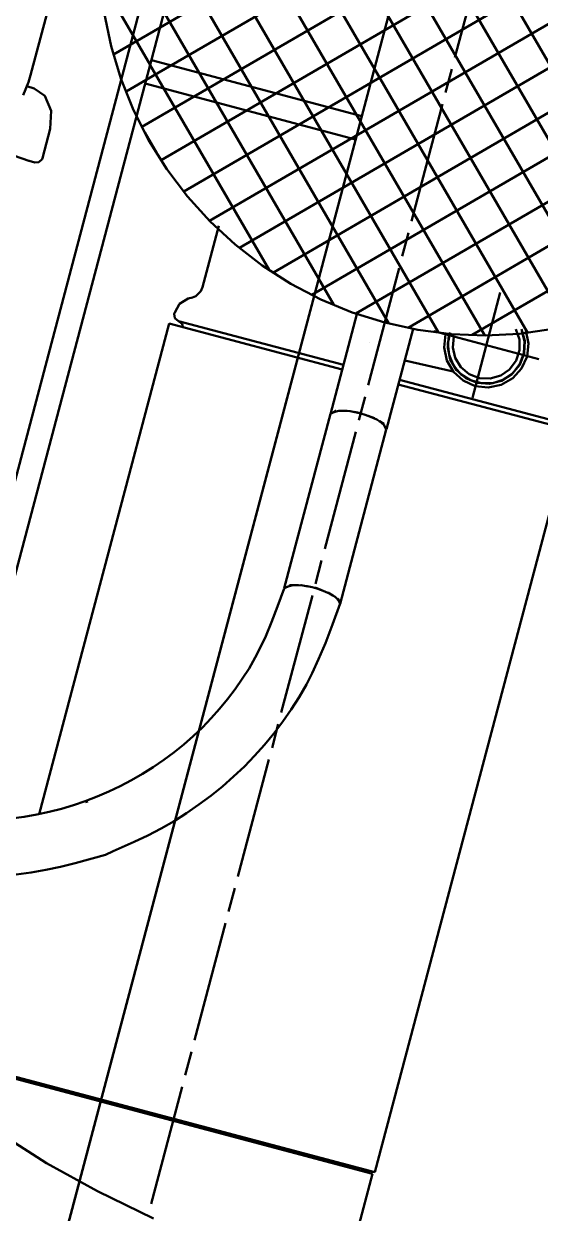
# Model space of a CAD drawing. Header units: centimetres. Extents: x 139057 to 200038, y 34824 to 80516.
# Drawn here: x 170365.34 to 170386.69, y 61351.31 to 61400.44 of the extents above; entities that cross this region are included whole.
import ezdxf

# ---------------------------------------------------------------- set-up
doc = ezdxf.new("R2010")
doc.units = ezdxf.units.CM
doc.header["$LTSCALE"] = 100
doc.layers.get('0').update_dxf_attribs({"lineweight": 0})
doc.layers.add('440_ALTRI_ELEMENTI_001-AM_0', color=31, linetype='Continuous', lineweight=50)

# ---------------------------------------------------------------- blocks, each defined once
blk = doc.blocks.new('A$C12667F03')
h = blk.add_hatch()
h.set_pattern_fill('ANSI37', color=256, scale=0.5, angle=75.1483, style=0)
h.set_pattern_definition([(120.14828, (-183.2814, -1490.8432), (-1.3727565, -0.7973053), []), (210.14828, (-183.2814, -1490.8432), (0.7973053, -1.3727565), [])])
h.paths.add_polyline_path([(-225.795, -1070.785), (-217.096, -1073.092), (-212.636, -1056.273), (-221.335, -1053.966)])
h.paths.add_polyline_path([(-226.051, -1071.751), (-226.408, -1073.098), (-225.897, -1074.101), (-225.152, -1075.292), (-224.304, -1076.411), (-223.361, -1077.452), (-222.33, -1078.405), (-221.218, -1079.264), (-220.035, -1080.02), (-219.067, -1080.525), (-217.352, -1074.058)])
h.paths.add_polyline_path([(-217.352, -1074.058), (-217.096, -1073.092), (-225.795, -1070.785), (-226.051, -1071.751)])
h.paths.add_polyline_path([(-221.335, -1053.966), (-221.908, -1053.814), (-221.94, -1053.837), (-222.453, -1054.282), (-227.042, -1071.587), (-226.534, -1072.85), (-226.408, -1073.098)])
h.paths.add_polyline_path([(-222.453, -1054.282), (-223.001, -1054.757), (-223.977, -1055.767), (-224.86, -1056.86), (-225.643, -1058.026), (-226.319, -1059.257), (-226.884, -1060.542), (-227.333, -1061.873), (-227.663, -1063.238), (-227.871, -1064.627), (-227.955, -1066.029), (-227.916, -1067.433), (-227.752, -1068.828), (-227.465, -1070.203), (-227.058, -1071.547), (-227.042, -1071.587)])
h.paths.add_polyline_path([(-219.595, -1052.296), (-220.802, -1053.015), (-221.149, -1053.266), (-221.335, -1053.966), (-215.777, -1055.44), (-215.162, -1053.12, -0.414214), (-215.943, -1051.775), (-217.482, -1051.367), (-218.33, -1051.687)])
h.paths.add_polyline_path([(-212.636, -1056.273), (-211.739, -1052.89), (-213.817, -1052.339, -0.414214), (-215.162, -1053.12), (-215.777, -1055.44)])
h.paths.add_polyline_path([(-215.943, -1051.775, 0.414214), (-215.162, -1053.12), (-214.88, -1052.057)], flags=16)
h.paths.add_polyline_path([(-213.817, -1052.339), (-214.88, -1052.057), (-215.162, -1053.12, 0.414214)], flags=16)
h.paths.add_polyline_path([(-213.817, -1052.339, 0.414214), (-214.598, -1050.993), (-214.88, -1052.057)], flags=16)
h.paths.add_polyline_path([(-214.598, -1050.993, 0.414214), (-215.943, -1051.775), (-214.88, -1052.057)])
h.paths.add_polyline_path([(-211.091, -1050.449), (-211.48, -1050.417), (-212.884, -1050.426), (-214.282, -1050.559), (-214.493, -1050.598), (-214.598, -1050.993, -0.414214), (-213.817, -1052.339), (-211.739, -1052.89)])
h.paths.add_polyline_path([(-215.079, -1065.486), (-213.762, -1065.835), (-213.739, -1065.718), (-213.526, -1065.292), (-213.205, -1064.939), (-212.802, -1064.685), (-212.345, -1064.551), (-211.869, -1064.544), (-211.407, -1064.666), (-210.997, -1064.908), (-210.667, -1065.252), (-210.442, -1065.672), (-210.338, -1066.137), (-210.364, -1066.613), (-210.517, -1067.064), (-210.787, -1067.457), (-211.152, -1067.763), (-211.586, -1067.959), (-212.058, -1068.03), (-212.531, -1067.972), (-212.97, -1067.788), (-213.345, -1067.493), (-213.625, -1067.107), (-213.791, -1066.66), (-213.83, -1066.186), (-213.762, -1065.835), (-215.079, -1065.486), (-219.067, -1080.525), (-218.789, -1080.669), (-217.492, -1081.206), (-216.151, -1081.625), (-214.779, -1081.925), (-213.386, -1082.102), (-211.983, -1082.156), (-210.58, -1082.084), (-209.189, -1081.89), (-207.821, -1081.573), (-206.486, -1081.136), (-205.195, -1080.584), (-203.958, -1079.919), (-202.784, -1079.148), (-201.683, -1078.276), (-200.664, -1077.31), (-199.734, -1076.258), (-198.9, -1075.127), (-198.171, -1073.927), (-197.549, -1072.668), (-197.041, -1071.359), (-196.652, -1070.009), (-196.382, -1068.631), (-196.236, -1067.234), (-196.214, -1065.83), (-196.316, -1064.429), (-196.541, -1063.043), (-196.888, -1061.682), (-197.354, -1060.357), (-197.935, -1059.079), (-198.627, -1057.857), (-199.424, -1056.7), (-200.32, -1055.619), (-201.308, -1054.621), (-202.381, -1053.714), (-203.53, -1052.907), (-204.745, -1052.203), (-206.018, -1051.609), (-207.339, -1051.131), (-208.696, -1050.771), (-210.08, -1050.532), (-211.091, -1050.449), (-211.408, -1051.643), (-211.408, -1051.643)])
for p, q in [((-178.561, -892.661), (-291.341, -1317.962)), ((-214.226, -1023.257), (-262.861, -1206.663)), ((-210.807, -1049.378), (-239.849, -1158.894)), ((-211.408, -1051.643), (-239.841, -1158.865)), ((-222.302, -1053.71), (-254.147, -1173.799)), ((-221.335, -1053.966), (-261.682, -1206.119)), ((-228.862, -1064.144), (-230.787, -1071.401)), ((-211.965, -1065.838), (-213.247, -1070.671)), ((-227.752, -1068.828), (-227.465, -1070.203)), ((-227.465, -1070.203), (-227.058, -1071.547)), ((-217.096, -1073.092), (-225.795, -1070.785)), ((-230.787, -1071.401), (-230.873, -1071.691)), ((-227.058, -1071.547), (-226.534, -1072.85)), ((-213.375, -1071.155), (-213.631, -1072.121)), ((-230.873, -1071.691), (-231.097, -1072.228)), ((-230.943, -1071.859), (-230.644, -1071.95)), ((-230.643, -1071.95), (-230.197, -1072.259)), ((-217.352, -1074.058), (-226.051, -1071.751)), ((-230.197, -1072.259), (-229.938, -1072.875)), ((-213.759, -1072.605), (-215.041, -1077.438)), ((-229.938, -1072.875), (-229.982, -1073.628)), ((-226.534, -1072.85), (-225.897, -1074.101)), ((-229.982, -1073.628), (-230.302, -1074.834)), ((-232.055, -1074.529), (-230.858, -1074.946)), ((-225.897, -1074.101), (-225.152, -1075.292)), ((-230.858, -1074.946), (-230.852, -1074.947)), ((-230.852, -1074.947), (-230.608, -1075.012)), ((-230.608, -1075.012), (-230.451, -1075.002)), ((-230.451, -1075.002), (-230.316, -1074.875)), ((-230.302, -1074.834), (-230.316, -1074.875)), ((-225.152, -1075.292), (-224.304, -1076.411)), ((-224.304, -1076.411), (-223.361, -1077.452)), ((-223.361, -1077.452), (-222.33, -1078.405)), ((-223.004, -1077.622), (-223.679, -1080.165)), ((-215.169, -1077.921), (-215.425, -1078.887)), ((-222.33, -1078.405), (-221.218, -1079.264)), ((-221.218, -1079.264), (-220.035, -1080.02)), ((-215.554, -1079.371), (-216.835, -1084.204)), ((-223.747, -1080.325), (-223.961, -1080.534)), ((-223.679, -1080.167), (-223.747, -1080.325)), ((-220.035, -1080.02), (-218.789, -1080.669)), ((-211.373, -1080.383), (-212.527, -1084.733)), ((-224.627, -1080.845), (-224.833, -1081.204)), ((-224.269, -1080.637), (-224.627, -1080.845)), ((-224.1, -1080.591), (-224.269, -1080.637)), ((-223.961, -1080.534), (-224.1, -1080.591)), ((-218.789, -1080.669), (-217.492, -1081.206)), ((-224.833, -1081.204), (-224.848, -1081.259)), ((-224.848, -1081.259), (-224.823, -1081.449)), ((-224.823, -1081.449), (-224.67, -1081.565)), ((-217.3, -1081.274), (-218.397, -1085.411)), ((-217.492, -1081.206), (-216.151, -1081.625)), ((-225.06, -1081.668), (-230.432, -1101.928)), ((-225.06, -1081.668), (-217.907, -1083.565)), ((-224.518, -1081.681), (-224.67, -1081.565)), ((-224.67, -1081.565), (-217.856, -1083.372)), ((-224.5, -1081.817), (-224.518, -1081.681)), ((-216.151, -1081.625), (-214.779, -1081.925)), ((-214.98, -1081.889), (-216.077, -1086.026)), ((-214.779, -1081.925), (-213.386, -1082.102)), ((-210.583, -1082.323), (-210.729, -1081.899)), ((-210.58, -1082.084), (-209.189, -1081.89)), ((-210.36, -1082.385), (-210.494, -1081.895)), ((-214.125, -1081.982), (-209.775, -1083.135)), ((-213.642, -1082.11), (-213.698, -1082.653)), ((-213.497, -1082.148), (-213.547, -1082.654)), ((-213.447, -1082.029), (-213.536, -1082.492)), ((-213.386, -1082.102), (-211.983, -1082.156)), ((-213.291, -1082.203), (-213.335, -1082.649)), ((-211.983, -1082.156), (-210.58, -1082.084)), ((-210.579, -1082.771), (-210.583, -1082.323)), ((-210.37, -1082.413), (-210.481, -1081.955)), ((-210.396, -1082.883), (-210.37, -1082.413)), ((-210.386, -1082.893), (-210.36, -1082.385)), ((-210.201, -1082.485), (-210.309, -1081.95)), ((-216.786, -1082.457), (-216.786, -1082.459)), ((-213.698, -1082.653), (-213.584, -1083.186)), ((-213.547, -1082.654), (-213.437, -1083.15)), ((-213.536, -1082.492), (-213.486, -1082.96)), ((-213.335, -1082.649), (-213.233, -1083.086)), ((-210.719, -1083.198), (-210.579, -1082.771)), ((-210.569, -1083.366), (-210.386, -1082.893)), ((-210.56, -1083.324), (-210.396, -1082.883)), ((-210.264, -1083.027), (-210.201, -1082.485)), ((-213.316, -1083.643), (-215.324, -1083.186)), ((-213.584, -1083.186), (-213.311, -1083.658)), ((-213.486, -1082.96), (-213.301, -1083.393)), ((-213.437, -1083.15), (-213.176, -1083.586)), ((-213.301, -1083.393), (-212.996, -1083.753)), ((-213.233, -1083.086), (-212.998, -1083.468)), ((-210.987, -1083.557), (-210.719, -1083.198)), ((-210.892, -1083.759), (-210.569, -1083.366)), ((-210.846, -1083.699), (-210.56, -1083.324)), ((-210.49, -1083.523), (-210.264, -1083.027)), ((-213.311, -1083.658), (-212.906, -1084.024)), ((-213.176, -1083.586), (-212.792, -1083.919)), ((-212.998, -1083.468), (-212.653, -1083.755)), ((-212.996, -1083.753), (-212.6, -1084.007)), ((-212.653, -1083.755), (-212.235, -1083.916)), ((-211.787, -1083.936), (-211.356, -1083.812)), ((-211.356, -1083.812), (-210.987, -1083.557)), ((-211.322, -1084.03), (-210.892, -1083.759)), ((-211.229, -1083.972), (-210.846, -1083.699)), ((-210.858, -1083.926), (-210.49, -1083.523)), ((-215.587, -1084.18), (-208.435, -1086.077)), ((-215.536, -1083.987), (-208.722, -1085.794)), ((-212.906, -1084.024), (-212.409, -1084.247)), ((-212.792, -1083.919), (-212.322, -1084.114)), ((-212.6, -1084.007), (-212.147, -1084.134)), ((-212.409, -1084.247), (-211.866, -1084.306)), ((-212.322, -1084.114), (-211.815, -1084.153)), ((-212.235, -1083.916), (-211.787, -1083.936)), ((-212.147, -1084.134), (-211.676, -1084.122)), ((-211.866, -1084.306), (-211.332, -1084.196)), ((-211.815, -1084.153), (-211.322, -1084.03)), ((-211.676, -1084.122), (-211.229, -1083.972)), ((-211.332, -1084.196), (-210.858, -1083.926)), ((-216.963, -1084.687), (-217.22, -1085.654)), ((-218.391, -1085.395), (-218.276, -1085.34)), ((-218.194, -1085.276), (-218.287, -1085.337)), ((-218.276, -1085.34), (-218.16, -1085.3)), ((-218.174, -1085.275), (-218.194, -1085.276)), ((-218.16, -1085.3), (-218.043, -1085.276)), ((-218.043, -1085.276), (-217.925, -1085.267)), ((-217.736, -1085.26), (-217.945, -1085.268)), ((-217.925, -1085.267), (-217.759, -1085.272)), ((-217.759, -1085.272), (-217.581, -1085.291)), ((-217.709, -1085.265), (-217.736, -1085.26)), ((-217.581, -1085.291), (-217.388, -1085.323)), ((-217.143, -1085.366), (-217.414, -1085.318)), ((-217.388, -1085.323), (-217.192, -1085.367)), ((-217.192, -1085.367), (-216.999, -1085.421)), ((-217.143, -1085.366), (-217.118, -1085.376)), ((-218.391, -1085.395), (-220.301, -1092.6)), ((-218.395, -1085.41), (-218.397, -1085.411)), ((-218.397, -1085.411), (-218.396, -1085.413)), ((-216.999, -1085.421), (-216.811, -1085.485)), ((-216.835, -1085.476), (-216.576, -1085.568)), ((-216.811, -1085.485), (-216.636, -1085.555)), ((-216.636, -1085.555), (-216.482, -1085.63)), ((-216.576, -1085.568), (-216.558, -1085.579)), ((-216.482, -1085.63), (-216.348, -1085.709)), ((-216.364, -1085.699), (-216.186, -1085.809)), ((-216.348, -1085.709), (-216.262, -1085.775)), ((-216.262, -1085.775), (-216.189, -1085.853)), ((-216.189, -1085.853), (-216.129, -1085.942)), ((-216.186, -1085.809), (-216.181, -1085.819)), ((-217.348, -1086.137), (-218.629, -1090.97)), ((-216.083, -1086.042), (-217.993, -1093.246)), ((-208.435, -1086.077), (-216.56, -1116.718)), ((-216.129, -1085.942), (-216.083, -1086.042)), ((-216.127, -1085.927), (-216.077, -1086.026)), ((-216.077, -1086.026), (-216.086, -1086.032)), ((-218.757, -1091.453), (-219.014, -1092.42)), ((-220.576, -1093.352), (-220.307, -1092.616)), ((-220.307, -1092.616), (-220.205, -1092.556)), ((-220.197, -1092.542), (-220.301, -1092.6)), ((-220.301, -1092.6), (-220.298, -1092.609)), ((-220.205, -1092.556), (-220.098, -1092.512)), ((-220.098, -1092.512), (-219.989, -1092.485)), ((-220.074, -1092.474), (-220.084, -1092.48)), ((-219.856, -1092.472), (-220.074, -1092.474)), ((-219.989, -1092.485), (-219.876, -1092.473)), ((-219.876, -1092.473), (-219.716, -1092.474)), ((-219.716, -1092.474), (-219.54, -1092.49)), ((-219.598, -1092.469), (-219.619, -1092.47)), ((-219.324, -1092.523), (-219.598, -1092.469)), ((-219.54, -1092.49), (-219.35, -1092.518)), ((-219.35, -1092.518), (-219.154, -1092.559)), ((-219.154, -1092.559), (-218.961, -1092.61)), ((-219.001, -1092.586), (-219.028, -1092.58)), ((-219.001, -1092.586), (-218.745, -1092.681)), ((-218.961, -1092.61), (-218.77, -1092.672)), ((-218.77, -1092.672), (-218.591, -1092.741)), ((-218.591, -1092.741), (-218.431, -1092.815)), ((-219.142, -1092.903), (-220.424, -1097.736)), ((-218.469, -1092.784), (-218.443, -1092.793)), ((-218.443, -1092.793), (-218.274, -1092.903)), ((-218.431, -1092.815), (-218.292, -1092.893)), ((-218.303, -1094.095), (-217.987, -1093.231)), ((-218.292, -1092.893), (-218.199, -1092.959)), ((-218.199, -1092.959), (-218.118, -1093.038)), ((-218.118, -1093.038), (-218.047, -1093.128)), ((-218.091, -1093.023), (-218.074, -1093.035)), ((-218.074, -1093.035), (-218.037, -1093.131)), ((-218.047, -1093.128), (-217.987, -1093.231)), ((-220.83, -1094.005), (-220.576, -1093.352)), ((-217.993, -1093.246), (-217.993, -1093.246)), ((-217.993, -1093.246), (-217.993, -1093.246)), ((-221.068, -1094.575), (-220.83, -1094.005)), ((-218.601, -1094.862), (-218.303, -1094.095)), ((-221.292, -1095.062), (-221.068, -1094.575)), ((-221.5, -1095.465), (-221.292, -1095.062)), ((-218.881, -1095.531), (-218.601, -1094.862)), ((-221.76, -1095.912), (-221.5, -1095.465)), ((-219.144, -1096.102), (-218.881, -1095.531)), ((-222.038, -1096.348), (-221.76, -1095.912)), ((-219.388, -1096.576), (-219.144, -1096.102)), ((-222.333, -1096.772), (-222.038, -1096.348)), ((-219.693, -1097.101), (-219.388, -1096.576)), ((-222.647, -1097.185), (-222.333, -1096.772)), ((-220.019, -1097.612), (-219.693, -1097.101)), ((-223.323, -1097.973), (-222.977, -1097.586)), ((-222.977, -1097.586), (-222.647, -1097.185)), ((-220.366, -1098.11), (-220.019, -1097.612)), ((-223.685, -1098.346), (-223.323, -1097.973)), ((-220.734, -1098.596), (-220.366, -1098.11)), ((-224.064, -1098.706), (-223.685, -1098.346)), ((-221.121, -1099.066), (-220.734, -1098.596)), ((-220.552, -1098.219), (-220.808, -1099.186)), ((-224.863, -1099.379), (-224.457, -1099.051)), ((-224.457, -1099.051), (-224.064, -1098.706)), ((-221.528, -1099.52), (-221.121, -1099.066)), ((-225.283, -1099.693), (-224.863, -1099.379)), ((-221.953, -1099.958), (-221.528, -1099.52)), ((-226.162, -1100.27), (-225.717, -1099.989)), ((-225.717, -1099.989), (-225.283, -1099.693)), ((-222.397, -1100.38), (-221.953, -1099.958)), ((-220.936, -1099.669), (-222.218, -1104.502)), ((-227.083, -1100.775), (-226.617, -1100.531)), ((-226.617, -1100.531), (-226.162, -1100.27)), ((-222.858, -1100.785), (-222.397, -1100.38)), ((-228.04, -1101.208), (-227.558, -1101.001)), ((-227.558, -1101.001), (-227.083, -1100.775)), ((-223.336, -1101.171), (-222.858, -1100.785)), ((-229.515, -1101.709), (-229.019, -1101.562)), ((-229.019, -1101.562), (-228.528, -1101.395)), ((-228.528, -1101.395), (-228.04, -1101.208)), ((-228.426, -1101.409), (-228.519, -1101.435)), ((-224.338, -1101.887), (-223.829, -1101.538)), ((-223.829, -1101.538), (-223.336, -1101.171)), ((-231.592, -1102.111), (-231.057, -1102.039)), ((-231.057, -1102.039), (-230.533, -1101.947)), ((-230.533, -1101.947), (-230.018, -1101.838)), ((-230.018, -1101.838), (-229.515, -1101.709)), ((-224.861, -1102.216), (-224.338, -1101.887)), ((-225.946, -1102.812), (-225.397, -1102.524)), ((-225.397, -1102.524), (-224.861, -1102.216)), ((-226.508, -1103.078), (-225.946, -1102.812)), ((-227.696, -1103.607), (-227.373, -1103.467)), ((-227.373, -1103.467), (-226.508, -1103.078)), ((-229.549, -1104.107), (-228.947, -1103.953)), ((-228.947, -1103.953), (-227.696, -1103.607)), ((-231.387, -1104.43), (-230.769, -1104.345)), ((-230.769, -1104.345), (-230.156, -1104.238)), ((-230.156, -1104.238), (-229.549, -1104.107)), ((-222.346, -1104.985), (-222.602, -1105.952)), ((-222.73, -1106.435), (-224.012, -1111.268)), ((-224.14, -1111.752), (-224.396, -1112.718)), ((-233.185, -1112.309), (-216.56, -1116.718)), ((-233.089, -1112.428), (-216.657, -1116.785)), ((-224.525, -1113.201), (-225.806, -1118.034)), ((-230.137, -1116.353), (-231.834, -1115.259)), ((-228.025, -1117.51), (-230.137, -1116.353)), ((-216.657, -1116.785), (-217.709, -1120.754)), ((-217.068, -1116.616), (-217.073, -1116.582)), ((-216.947, -1116.708), (-217.068, -1116.616)), ((-225.706, -1118.634), (-228.025, -1117.51))]:
    blk.add_line(p, q)

msp = doc.modelspace()

# ---------------------------------------------------------------- block references
at = {"layer": '440_ALTRI_ELEMENTI_001-AM_0'}
msp.add_blockref('A$C12667F03', (170596.41, 62469.725, 0), dxfattribs=at)

doc.saveas('drawing.dxf')
